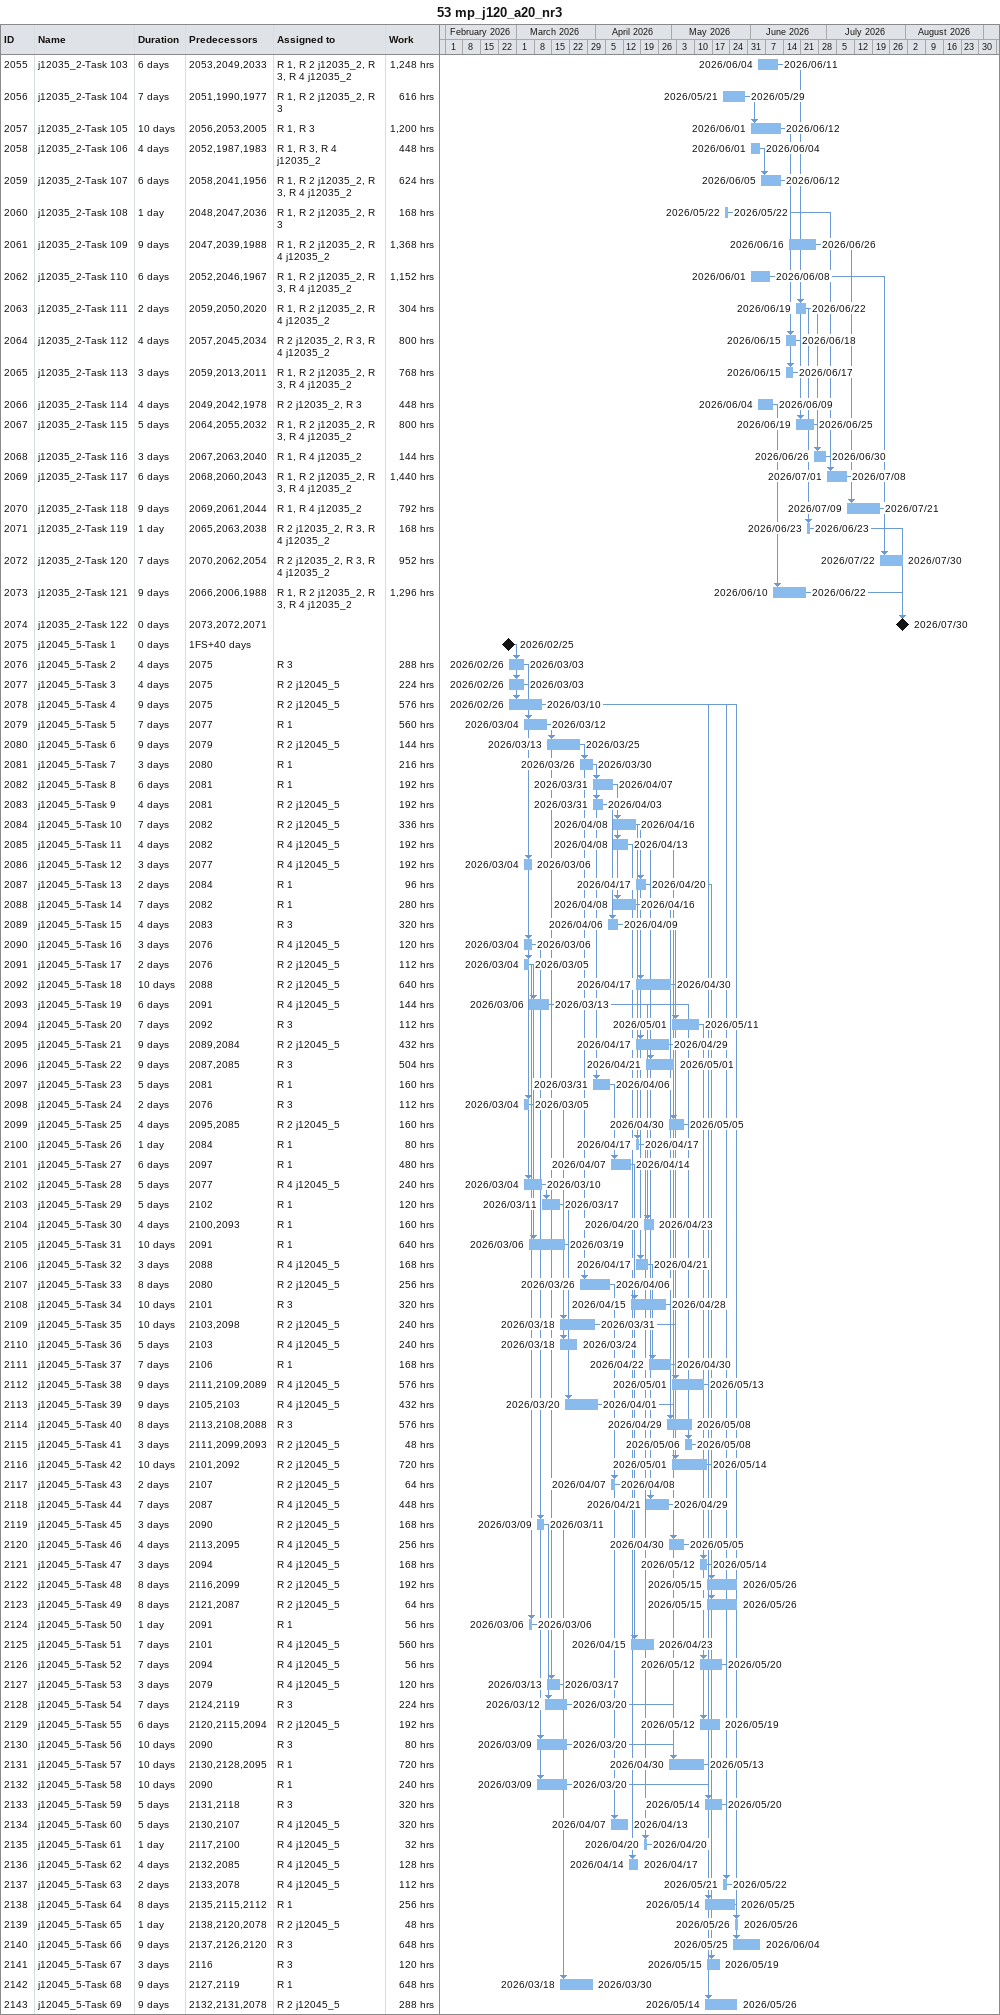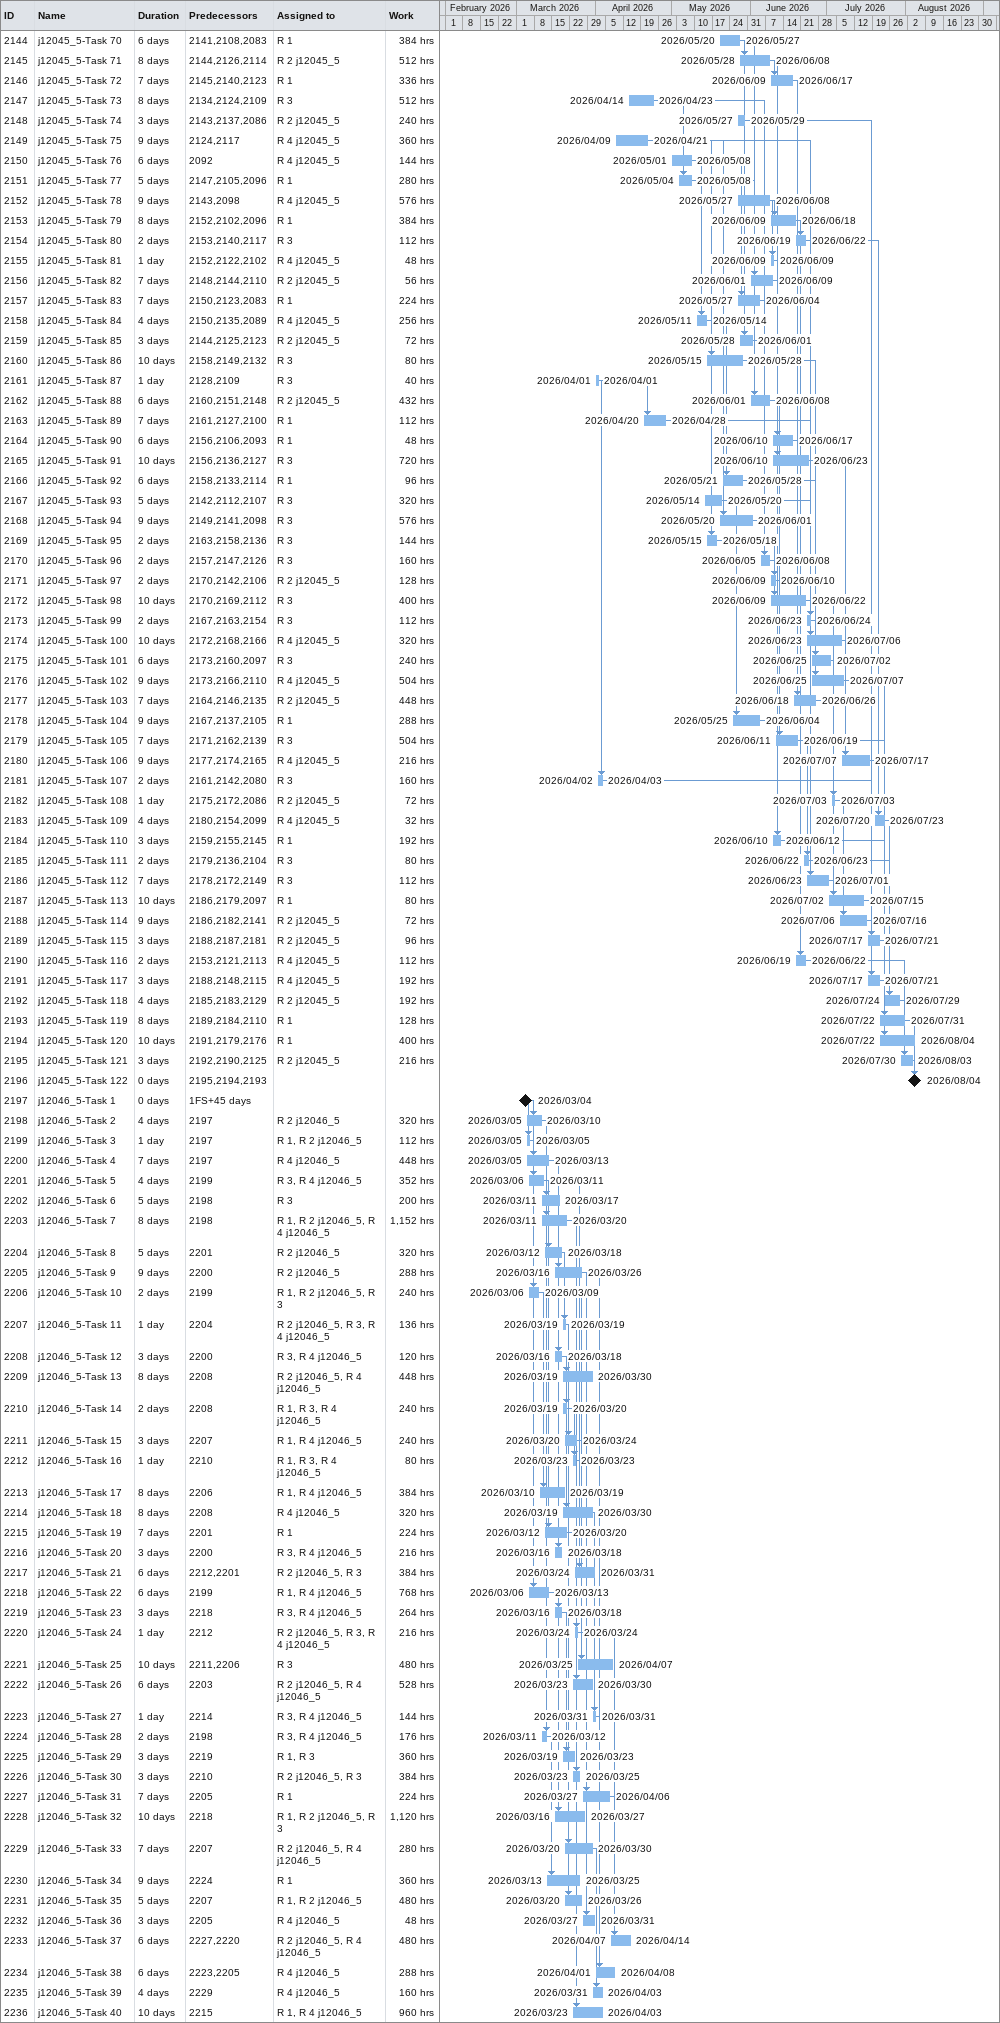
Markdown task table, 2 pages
53 mp_j120_a20_nr3

| ID | Task | Duration | Start | Finish | Predecessors | Resources | Work (h) |
|---|---|---|---|---|---|---|---|
| 2055 | j12035_2-Task 103 | 6d | 2026-06-04 | 2026-06-11 | 2053, 2049, 2033 | R 1, R 2 j12035_2, R 3, R 4 j12035_2 | 1248 |
| 2056 | j12035_2-Task 104 | 7d | 2026-05-21 | 2026-05-29 | 2051, 1990, 1977 | R 1, R 2 j12035_2, R 3 | 616 |
| 2057 | j12035_2-Task 105 | 10d | 2026-06-01 | 2026-06-12 | 2056, 2053, 2005 | R 1, R 3 | 1200 |
| 2058 | j12035_2-Task 106 | 4d | 2026-06-01 | 2026-06-04 | 2052, 1987, 1983 | R 1, R 3, R 4 j12035_2 | 448 |
| 2059 | j12035_2-Task 107 | 6d | 2026-06-05 | 2026-06-12 | 2058, 2041, 1956 | R 1, R 2 j12035_2, R 3, R 4 j12035_2 | 624 |
| 2060 | j12035_2-Task 108 | 1d | 2026-05-22 | 2026-05-22 | 2048, 2047, 2036 | R 1, R 2 j12035_2, R 3 | 168 |
| 2061 | j12035_2-Task 109 | 9d | 2026-06-16 | 2026-06-26 | 2047, 2039, 1988 | R 1, R 2 j12035_2, R 4 j12035_2 | 1368 |
| 2062 | j12035_2-Task 110 | 6d | 2026-06-01 | 2026-06-08 | 2052, 2046, 1967 | R 1, R 2 j12035_2, R 3, R 4 j12035_2 | 1152 |
| 2063 | j12035_2-Task 111 | 2d | 2026-06-19 | 2026-06-22 | 2059, 2050, 2020 | R 1, R 2 j12035_2, R 4 j12035_2 | 304 |
| 2064 | j12035_2-Task 112 | 4d | 2026-06-15 | 2026-06-18 | 2057, 2045, 2034 | R 2 j12035_2, R 3, R 4 j12035_2 | 800 |
| 2065 | j12035_2-Task 113 | 3d | 2026-06-15 | 2026-06-17 | 2059, 2013, 2011 | R 1, R 2 j12035_2, R 3, R 4 j12035_2 | 768 |
| 2066 | j12035_2-Task 114 | 4d | 2026-06-04 | 2026-06-09 | 2049, 2042, 1978 | R 2 j12035_2, R 3 | 448 |
| 2067 | j12035_2-Task 115 | 5d | 2026-06-19 | 2026-06-25 | 2064, 2055, 2032 | R 1, R 2 j12035_2, R 3, R 4 j12035_2 | 800 |
| 2068 | j12035_2-Task 116 | 3d | 2026-06-26 | 2026-06-30 | 2067, 2063, 2040 | R 1, R 4 j12035_2 | 144 |
| 2069 | j12035_2-Task 117 | 6d | 2026-07-01 | 2026-07-08 | 2068, 2060, 2043 | R 1, R 2 j12035_2, R 3, R 4 j12035_2 | 1440 |
| 2070 | j12035_2-Task 118 | 9d | 2026-07-09 | 2026-07-21 | 2069, 2061, 2044 | R 1, R 4 j12035_2 | 792 |
| 2071 | j12035_2-Task 119 | 1d | 2026-06-23 | 2026-06-23 | 2065, 2063, 2038 | R 2 j12035_2, R 3, R 4 j12035_2 | 168 |
| 2072 | j12035_2-Task 120 | 7d | 2026-07-22 | 2026-07-30 | 2070, 2062, 2054 | R 2 j12035_2, R 3, R 4 j12035_2 | 952 |
| 2073 | j12035_2-Task 121 | 9d | 2026-06-10 | 2026-06-22 | 2066, 2006, 1988 | R 1, R 2 j12035_2, R 3, R 4 j12035_2 | 1296 |
| 2074 | j12035_2-Task 122 | 0d | 2026-07-30 | 2026-07-30 | 2073, 2072, 2071 |  |  |
| 2075 | j12045_5-Task 1 | 0d | 2026-02-25 | 2026-02-25 | 1FS+40d |  |  |
| 2076 | j12045_5-Task 2 | 4d | 2026-02-26 | 2026-03-03 | 2075 | R 3 | 288 |
| 2077 | j12045_5-Task 3 | 4d | 2026-02-26 | 2026-03-03 | 2075 | R 2 j12045_5 | 224 |
| 2078 | j12045_5-Task 4 | 9d | 2026-02-26 | 2026-03-10 | 2075 | R 2 j12045_5 | 576 |
| 2079 | j12045_5-Task 5 | 7d | 2026-03-04 | 2026-03-12 | 2077 | R 1 | 560 |
| 2080 | j12045_5-Task 6 | 9d | 2026-03-13 | 2026-03-25 | 2079 | R 2 j12045_5 | 144 |
| 2081 | j12045_5-Task 7 | 3d | 2026-03-26 | 2026-03-30 | 2080 | R 1 | 216 |
| 2082 | j12045_5-Task 8 | 6d | 2026-03-31 | 2026-04-07 | 2081 | R 1 | 192 |
| 2083 | j12045_5-Task 9 | 4d | 2026-03-31 | 2026-04-03 | 2081 | R 2 j12045_5 | 192 |
| 2084 | j12045_5-Task 10 | 7d | 2026-04-08 | 2026-04-16 | 2082 | R 2 j12045_5 | 336 |
| 2085 | j12045_5-Task 11 | 4d | 2026-04-08 | 2026-04-13 | 2082 | R 4 j12045_5 | 192 |
| 2086 | j12045_5-Task 12 | 3d | 2026-03-04 | 2026-03-06 | 2077 | R 4 j12045_5 | 192 |
| 2087 | j12045_5-Task 13 | 2d | 2026-04-17 | 2026-04-20 | 2084 | R 1 | 96 |
| 2088 | j12045_5-Task 14 | 7d | 2026-04-08 | 2026-04-16 | 2082 | R 1 | 280 |
| 2089 | j12045_5-Task 15 | 4d | 2026-04-06 | 2026-04-09 | 2083 | R 3 | 320 |
| 2090 | j12045_5-Task 16 | 3d | 2026-03-04 | 2026-03-06 | 2076 | R 4 j12045_5 | 120 |
| 2091 | j12045_5-Task 17 | 2d | 2026-03-04 | 2026-03-05 | 2076 | R 2 j12045_5 | 112 |
| 2092 | j12045_5-Task 18 | 10d | 2026-04-17 | 2026-04-30 | 2088 | R 2 j12045_5 | 640 |
| 2093 | j12045_5-Task 19 | 6d | 2026-03-06 | 2026-03-13 | 2091 | R 4 j12045_5 | 144 |
| 2094 | j12045_5-Task 20 | 7d | 2026-05-01 | 2026-05-11 | 2092 | R 3 | 112 |
| 2095 | j12045_5-Task 21 | 9d | 2026-04-17 | 2026-04-29 | 2089, 2084 | R 2 j12045_5 | 432 |
| 2096 | j12045_5-Task 22 | 9d | 2026-04-21 | 2026-05-01 | 2087, 2085 | R 3 | 504 |
| 2097 | j12045_5-Task 23 | 5d | 2026-03-31 | 2026-04-06 | 2081 | R 1 | 160 |
| 2098 | j12045_5-Task 24 | 2d | 2026-03-04 | 2026-03-05 | 2076 | R 3 | 112 |
| 2099 | j12045_5-Task 25 | 4d | 2026-04-30 | 2026-05-05 | 2095, 2085 | R 2 j12045_5 | 160 |
| 2100 | j12045_5-Task 26 | 1d | 2026-04-17 | 2026-04-17 | 2084 | R 1 | 80 |
| 2101 | j12045_5-Task 27 | 6d | 2026-04-07 | 2026-04-14 | 2097 | R 1 | 480 |
| 2102 | j12045_5-Task 28 | 5d | 2026-03-04 | 2026-03-10 | 2077 | R 4 j12045_5 | 240 |
| 2103 | j12045_5-Task 29 | 5d | 2026-03-11 | 2026-03-17 | 2102 | R 1 | 120 |
| 2104 | j12045_5-Task 30 | 4d | 2026-04-20 | 2026-04-23 | 2100, 2093 | R 1 | 160 |
| 2105 | j12045_5-Task 31 | 10d | 2026-03-06 | 2026-03-19 | 2091 | R 1 | 640 |
| 2106 | j12045_5-Task 32 | 3d | 2026-04-17 | 2026-04-21 | 2088 | R 4 j12045_5 | 168 |
| 2107 | j12045_5-Task 33 | 8d | 2026-03-26 | 2026-04-06 | 2080 | R 2 j12045_5 | 256 |
| 2108 | j12045_5-Task 34 | 10d | 2026-04-15 | 2026-04-28 | 2101 | R 3 | 320 |
| 2109 | j12045_5-Task 35 | 10d | 2026-03-18 | 2026-03-31 | 2103, 2098 | R 2 j12045_5 | 240 |
| 2110 | j12045_5-Task 36 | 5d | 2026-03-18 | 2026-03-24 | 2103 | R 4 j12045_5 | 240 |
| 2111 | j12045_5-Task 37 | 7d | 2026-04-22 | 2026-04-30 | 2106 | R 1 | 168 |
| 2112 | j12045_5-Task 38 | 9d | 2026-05-01 | 2026-05-13 | 2111, 2109, 2089 | R 4 j12045_5 | 576 |
| 2113 | j12045_5-Task 39 | 9d | 2026-03-20 | 2026-04-01 | 2105, 2103 | R 4 j12045_5 | 432 |
| 2114 | j12045_5-Task 40 | 8d | 2026-04-29 | 2026-05-08 | 2113, 2108, 2088 | R 3 | 576 |
| 2115 | j12045_5-Task 41 | 3d | 2026-05-06 | 2026-05-08 | 2111, 2099, 2093 | R 2 j12045_5 | 48 |
| 2116 | j12045_5-Task 42 | 10d | 2026-05-01 | 2026-05-14 | 2101, 2092 | R 2 j12045_5 | 720 |
| 2117 | j12045_5-Task 43 | 2d | 2026-04-07 | 2026-04-08 | 2107 | R 2 j12045_5 | 64 |
| 2118 | j12045_5-Task 44 | 7d | 2026-04-21 | 2026-04-29 | 2087 | R 4 j12045_5 | 448 |
| 2119 | j12045_5-Task 45 | 3d | 2026-03-09 | 2026-03-11 | 2090 | R 2 j12045_5 | 168 |
| 2120 | j12045_5-Task 46 | 4d | 2026-04-30 | 2026-05-05 | 2113, 2095 | R 4 j12045_5 | 256 |
| 2121 | j12045_5-Task 47 | 3d | 2026-05-12 | 2026-05-14 | 2094 | R 4 j12045_5 | 168 |
| 2122 | j12045_5-Task 48 | 8d | 2026-05-15 | 2026-05-26 | 2116, 2099 | R 2 j12045_5 | 192 |
| 2123 | j12045_5-Task 49 | 8d | 2026-05-15 | 2026-05-26 | 2121, 2087 | R 2 j12045_5 | 64 |
| 2124 | j12045_5-Task 50 | 1d | 2026-03-06 | 2026-03-06 | 2091 | R 1 | 56 |
| 2125 | j12045_5-Task 51 | 7d | 2026-04-15 | 2026-04-23 | 2101 | R 4 j12045_5 | 560 |
| 2126 | j12045_5-Task 52 | 7d | 2026-05-12 | 2026-05-20 | 2094 | R 4 j12045_5 | 56 |
| 2127 | j12045_5-Task 53 | 3d | 2026-03-13 | 2026-03-17 | 2079 | R 4 j12045_5 | 120 |
| 2128 | j12045_5-Task 54 | 7d | 2026-03-12 | 2026-03-20 | 2124, 2119 | R 3 | 224 |
| 2129 | j12045_5-Task 55 | 6d | 2026-05-12 | 2026-05-19 | 2120, 2115, 2094 | R 2 j12045_5 | 192 |
| 2130 | j12045_5-Task 56 | 10d | 2026-03-09 | 2026-03-20 | 2090 | R 3 | 80 |
| 2131 | j12045_5-Task 57 | 10d | 2026-04-30 | 2026-05-13 | 2130, 2128, 2095 | R 1 | 720 |
| 2132 | j12045_5-Task 58 | 10d | 2026-03-09 | 2026-03-20 | 2090 | R 1 | 240 |
| 2133 | j12045_5-Task 59 | 5d | 2026-05-14 | 2026-05-20 | 2131, 2118 | R 3 | 320 |
| 2134 | j12045_5-Task 60 | 5d | 2026-04-07 | 2026-04-13 | 2130, 2107 | R 4 j12045_5 | 320 |
| 2135 | j12045_5-Task 61 | 1d | 2026-04-20 | 2026-04-20 | 2117, 2100 | R 4 j12045_5 | 32 |
| 2136 | j12045_5-Task 62 | 4d | 2026-04-14 | 2026-04-17 | 2132, 2085 | R 4 j12045_5 | 128 |
| 2137 | j12045_5-Task 63 | 2d | 2026-05-21 | 2026-05-22 | 2133, 2078 | R 4 j12045_5 | 112 |
| 2138 | j12045_5-Task 64 | 8d | 2026-05-14 | 2026-05-25 | 2135, 2115, 2112 | R 1 | 256 |
| 2139 | j12045_5-Task 65 | 1d | 2026-05-26 | 2026-05-26 | 2138, 2120, 2078 | R 2 j12045_5 | 48 |
| 2140 | j12045_5-Task 66 | 9d | 2026-05-25 | 2026-06-04 | 2137, 2126, 2120 | R 3 | 648 |
| 2141 | j12045_5-Task 67 | 3d | 2026-05-15 | 2026-05-19 | 2116 | R 3 | 120 |
| 2142 | j12045_5-Task 68 | 9d | 2026-03-18 | 2026-03-30 | 2127, 2119 | R 1 | 648 |
| 2143 | j12045_5-Task 69 | 9d | 2026-05-14 | 2026-05-26 | 2132, 2131, 2078 | R 2 j12045_5 | 288 |
| 2144 | j12045_5-Task 70 | 6d | 2026-05-20 | 2026-05-27 | 2141, 2108, 2083 | R 1 | 384 |
| 2145 | j12045_5-Task 71 | 8d | 2026-05-28 | 2026-06-08 | 2144, 2126, 2114 | R 2 j12045_5 | 512 |
| 2146 | j12045_5-Task 72 | 7d | 2026-06-09 | 2026-06-17 | 2145, 2140, 2123 | R 1 | 336 |
| 2147 | j12045_5-Task 73 | 8d | 2026-04-14 | 2026-04-23 | 2134, 2124, 2109 | R 3 | 512 |
| 2148 | j12045_5-Task 74 | 3d | 2026-05-27 | 2026-05-29 | 2143, 2137, 2086 | R 2 j12045_5 | 240 |
| 2149 | j12045_5-Task 75 | 9d | 2026-04-09 | 2026-04-21 | 2124, 2117 | R 4 j12045_5 | 360 |
| 2150 | j12045_5-Task 76 | 6d | 2026-05-01 | 2026-05-08 | 2092 | R 4 j12045_5 | 144 |
| 2151 | j12045_5-Task 77 | 5d | 2026-05-04 | 2026-05-08 | 2147, 2105, 2096 | R 1 | 280 |
| 2152 | j12045_5-Task 78 | 9d | 2026-05-27 | 2026-06-08 | 2143, 2098 | R 4 j12045_5 | 576 |
| 2153 | j12045_5-Task 79 | 8d | 2026-06-09 | 2026-06-18 | 2152, 2102, 2096 | R 1 | 384 |
| 2154 | j12045_5-Task 80 | 2d | 2026-06-19 | 2026-06-22 | 2153, 2140, 2117 | R 3 | 112 |
| 2155 | j12045_5-Task 81 | 1d | 2026-06-09 | 2026-06-09 | 2152, 2122, 2102 | R 4 j12045_5 | 48 |
| 2156 | j12045_5-Task 82 | 7d | 2026-06-01 | 2026-06-09 | 2148, 2144, 2110 | R 2 j12045_5 | 56 |
| 2157 | j12045_5-Task 83 | 7d | 2026-05-27 | 2026-06-04 | 2150, 2123, 2083 | R 1 | 224 |
| 2158 | j12045_5-Task 84 | 4d | 2026-05-11 | 2026-05-14 | 2150, 2135, 2089 | R 4 j12045_5 | 256 |
| 2159 | j12045_5-Task 85 | 3d | 2026-05-28 | 2026-06-01 | 2144, 2125, 2123 | R 2 j12045_5 | 72 |
| 2160 | j12045_5-Task 86 | 10d | 2026-05-15 | 2026-05-28 | 2158, 2149, 2132 | R 3 | 80 |
| 2161 | j12045_5-Task 87 | 1d | 2026-04-01 | 2026-04-01 | 2128, 2109 | R 3 | 40 |
| 2162 | j12045_5-Task 88 | 6d | 2026-06-01 | 2026-06-08 | 2160, 2151, 2148 | R 2 j12045_5 | 432 |
| 2163 | j12045_5-Task 89 | 7d | 2026-04-20 | 2026-04-28 | 2161, 2127, 2100 | R 1 | 112 |
| 2164 | j12045_5-Task 90 | 6d | 2026-06-10 | 2026-06-17 | 2156, 2106, 2093 | R 1 | 48 |
| 2165 | j12045_5-Task 91 | 10d | 2026-06-10 | 2026-06-23 | 2156, 2136, 2127 | R 3 | 720 |
| 2166 | j12045_5-Task 92 | 6d | 2026-05-21 | 2026-05-28 | 2158, 2133, 2114 | R 1 | 96 |
| 2167 | j12045_5-Task 93 | 5d | 2026-05-14 | 2026-05-20 | 2142, 2112, 2107 | R 3 | 320 |
| 2168 | j12045_5-Task 94 | 9d | 2026-05-20 | 2026-06-01 | 2149, 2141, 2098 | R 3 | 576 |
| 2169 | j12045_5-Task 95 | 2d | 2026-05-15 | 2026-05-18 | 2163, 2158, 2136 | R 3 | 144 |
| 2170 | j12045_5-Task 96 | 2d | 2026-06-05 | 2026-06-08 | 2157, 2147, 2126 | R 3 | 160 |
| 2171 | j12045_5-Task 97 | 2d | 2026-06-09 | 2026-06-10 | 2170, 2142, 2106 | R 2 j12045_5 | 128 |
| 2172 | j12045_5-Task 98 | 10d | 2026-06-09 | 2026-06-22 | 2170, 2169, 2112 | R 3 | 400 |
| 2173 | j12045_5-Task 99 | 2d | 2026-06-23 | 2026-06-24 | 2167, 2163, 2154 | R 3 | 112 |
| 2174 | j12045_5-Task 100 | 10d | 2026-06-23 | 2026-07-06 | 2172, 2168, 2166 | R 4 j12045_5 | 320 |
| 2175 | j12045_5-Task 101 | 6d | 2026-06-25 | 2026-07-02 | 2173, 2160, 2097 | R 3 | 240 |
| 2176 | j12045_5-Task 102 | 9d | 2026-06-25 | 2026-07-07 | 2173, 2166, 2110 | R 4 j12045_5 | 504 |
| 2177 | j12045_5-Task 103 | 7d | 2026-06-18 | 2026-06-26 | 2164, 2146, 2135 | R 2 j12045_5 | 448 |
| 2178 | j12045_5-Task 104 | 9d | 2026-05-25 | 2026-06-04 | 2167, 2137, 2105 | R 1 | 288 |
| 2179 | j12045_5-Task 105 | 7d | 2026-06-11 | 2026-06-19 | 2171, 2162, 2139 | R 3 | 504 |
| 2180 | j12045_5-Task 106 | 9d | 2026-07-07 | 2026-07-17 | 2177, 2174, 2165 | R 4 j12045_5 | 216 |
| 2181 | j12045_5-Task 107 | 2d | 2026-04-02 | 2026-04-03 | 2161, 2142, 2080 | R 3 | 160 |
| 2182 | j12045_5-Task 108 | 1d | 2026-07-03 | 2026-07-03 | 2175, 2172, 2086 | R 2 j12045_5 | 72 |
| 2183 | j12045_5-Task 109 | 4d | 2026-07-20 | 2026-07-23 | 2180, 2154, 2099 | R 4 j12045_5 | 32 |
| 2184 | j12045_5-Task 110 | 3d | 2026-06-10 | 2026-06-12 | 2159, 2155, 2145 | R 1 | 192 |
| 2185 | j12045_5-Task 111 | 2d | 2026-06-22 | 2026-06-23 | 2179, 2136, 2104 | R 3 | 80 |
| 2186 | j12045_5-Task 112 | 7d | 2026-06-23 | 2026-07-01 | 2178, 2172, 2149 | R 3 | 112 |
| 2187 | j12045_5-Task 113 | 10d | 2026-07-02 | 2026-07-15 | 2186, 2179, 2097 | R 1 | 80 |
| 2188 | j12045_5-Task 114 | 9d | 2026-07-06 | 2026-07-16 | 2186, 2182, 2141 | R 2 j12045_5 | 72 |
| 2189 | j12045_5-Task 115 | 3d | 2026-07-17 | 2026-07-21 | 2188, 2187, 2181 | R 2 j12045_5 | 96 |
| 2190 | j12045_5-Task 116 | 2d | 2026-06-19 | 2026-06-22 | 2153, 2121, 2113 | R 4 j12045_5 | 112 |
| 2191 | j12045_5-Task 117 | 3d | 2026-07-17 | 2026-07-21 | 2188, 2148, 2115 | R 4 j12045_5 | 192 |
| 2192 | j12045_5-Task 118 | 4d | 2026-07-24 | 2026-07-29 | 2185, 2183, 2129 | R 2 j12045_5 | 192 |
| 2193 | j12045_5-Task 119 | 8d | 2026-07-22 | 2026-07-31 | 2189, 2184, 2110 | R 1 | 128 |
| 2194 | j12045_5-Task 120 | 10d | 2026-07-22 | 2026-08-04 | 2191, 2179, 2176 | R 1 | 400 |
| 2195 | j12045_5-Task 121 | 3d | 2026-07-30 | 2026-08-03 | 2192, 2190, 2125 | R 2 j12045_5 | 216 |
| 2196 | j12045_5-Task 122 | 0d | 2026-08-04 | 2026-08-04 | 2195, 2194, 2193 |  |  |
| 2197 | j12046_5-Task 1 | 0d | 2026-03-04 | 2026-03-04 | 1FS+45d |  |  |
| 2198 | j12046_5-Task 2 | 4d | 2026-03-05 | 2026-03-10 | 2197 | R 2 j12046_5 | 320 |
| 2199 | j12046_5-Task 3 | 1d | 2026-03-05 | 2026-03-05 | 2197 | R 1, R 2 j12046_5 | 112 |
| 2200 | j12046_5-Task 4 | 7d | 2026-03-05 | 2026-03-13 | 2197 | R 4 j12046_5 | 448 |
| 2201 | j12046_5-Task 5 | 4d | 2026-03-06 | 2026-03-11 | 2199 | R 3, R 4 j12046_5 | 352 |
| 2202 | j12046_5-Task 6 | 5d | 2026-03-11 | 2026-03-17 | 2198 | R 3 | 200 |
| 2203 | j12046_5-Task 7 | 8d | 2026-03-11 | 2026-03-20 | 2198 | R 1, R 2 j12046_5, R 4 j12046_5 | 1152 |
| 2204 | j12046_5-Task 8 | 5d | 2026-03-12 | 2026-03-18 | 2201 | R 2 j12046_5 | 320 |
| 2205 | j12046_5-Task 9 | 9d | 2026-03-16 | 2026-03-26 | 2200 | R 2 j12046_5 | 288 |
| 2206 | j12046_5-Task 10 | 2d | 2026-03-06 | 2026-03-09 | 2199 | R 1, R 2 j12046_5, R 3 | 240 |
| 2207 | j12046_5-Task 11 | 1d | 2026-03-19 | 2026-03-19 | 2204 | R 2 j12046_5, R 3, R 4 j12046_5 | 136 |
| 2208 | j12046_5-Task 12 | 3d | 2026-03-16 | 2026-03-18 | 2200 | R 3, R 4 j12046_5 | 120 |
| 2209 | j12046_5-Task 13 | 8d | 2026-03-19 | 2026-03-30 | 2208 | R 2 j12046_5, R 4 j12046_5 | 448 |
| 2210 | j12046_5-Task 14 | 2d | 2026-03-19 | 2026-03-20 | 2208 | R 1, R 3, R 4 j12046_5 | 240 |
| 2211 | j12046_5-Task 15 | 3d | 2026-03-20 | 2026-03-24 | 2207 | R 1, R 4 j12046_5 | 240 |
| 2212 | j12046_5-Task 16 | 1d | 2026-03-23 | 2026-03-23 | 2210 | R 1, R 3, R 4 j12046_5 | 80 |
| 2213 | j12046_5-Task 17 | 8d | 2026-03-10 | 2026-03-19 | 2206 | R 1, R 4 j12046_5 | 384 |
| 2214 | j12046_5-Task 18 | 8d | 2026-03-19 | 2026-03-30 | 2208 | R 4 j12046_5 | 320 |
| 2215 | j12046_5-Task 19 | 7d | 2026-03-12 | 2026-03-20 | 2201 | R 1 | 224 |
| 2216 | j12046_5-Task 20 | 3d | 2026-03-16 | 2026-03-18 | 2200 | R 3, R 4 j12046_5 | 216 |
| 2217 | j12046_5-Task 21 | 6d | 2026-03-24 | 2026-03-31 | 2212, 2201 | R 2 j12046_5, R 3 | 384 |
| 2218 | j12046_5-Task 22 | 6d | 2026-03-06 | 2026-03-13 | 2199 | R 1, R 4 j12046_5 | 768 |
| 2219 | j12046_5-Task 23 | 3d | 2026-03-16 | 2026-03-18 | 2218 | R 3, R 4 j12046_5 | 264 |
| 2220 | j12046_5-Task 24 | 1d | 2026-03-24 | 2026-03-24 | 2212 | R 2 j12046_5, R 3, R 4 j12046_5 | 216 |
| 2221 | j12046_5-Task 25 | 10d | 2026-03-25 | 2026-04-07 | 2211, 2206 | R 3 | 480 |
| 2222 | j12046_5-Task 26 | 6d | 2026-03-23 | 2026-03-30 | 2203 | R 2 j12046_5, R 4 j12046_5 | 528 |
| 2223 | j12046_5-Task 27 | 1d | 2026-03-31 | 2026-03-31 | 2214 | R 3, R 4 j12046_5 | 144 |
| 2224 | j12046_5-Task 28 | 2d | 2026-03-11 | 2026-03-12 | 2198 | R 3, R 4 j12046_5 | 176 |
| 2225 | j12046_5-Task 29 | 3d | 2026-03-19 | 2026-03-23 | 2219 | R 1, R 3 | 360 |
| 2226 | j12046_5-Task 30 | 3d | 2026-03-23 | 2026-03-25 | 2210 | R 2 j12046_5, R 3 | 384 |
| 2227 | j12046_5-Task 31 | 7d | 2026-03-27 | 2026-04-06 | 2205 | R 1 | 224 |
| 2228 | j12046_5-Task 32 | 10d | 2026-03-16 | 2026-03-27 | 2218 | R 1, R 2 j12046_5, R 3 | 1120 |
| 2229 | j12046_5-Task 33 | 7d | 2026-03-20 | 2026-03-30 | 2207 | R 2 j12046_5, R 4 j12046_5 | 280 |
| 2230 | j12046_5-Task 34 | 9d | 2026-03-13 | 2026-03-25 | 2224 | R 1 | 360 |
| 2231 | j12046_5-Task 35 | 5d | 2026-03-20 | 2026-03-26 | 2207 | R 1, R 2 j12046_5 | 480 |
| 2232 | j12046_5-Task 36 | 3d | 2026-03-27 | 2026-03-31 | 2205 | R 4 j12046_5 | 48 |
| 2233 | j12046_5-Task 37 | 6d | 2026-04-07 | 2026-04-14 | 2227, 2220 | R 2 j12046_5, R 4 j12046_5 | 480 |
| 2234 | j12046_5-Task 38 | 6d | 2026-04-01 | 2026-04-08 | 2223, 2205 | R 4 j12046_5 | 288 |
| 2235 | j12046_5-Task 39 | 4d | 2026-03-31 | 2026-04-03 | 2229 | R 4 j12046_5 | 160 |
| 2236 | j12046_5-Task 40 | 10d | 2026-03-23 | 2026-04-03 | 2215 | R 1, R 4 j12046_5 | 960 |
